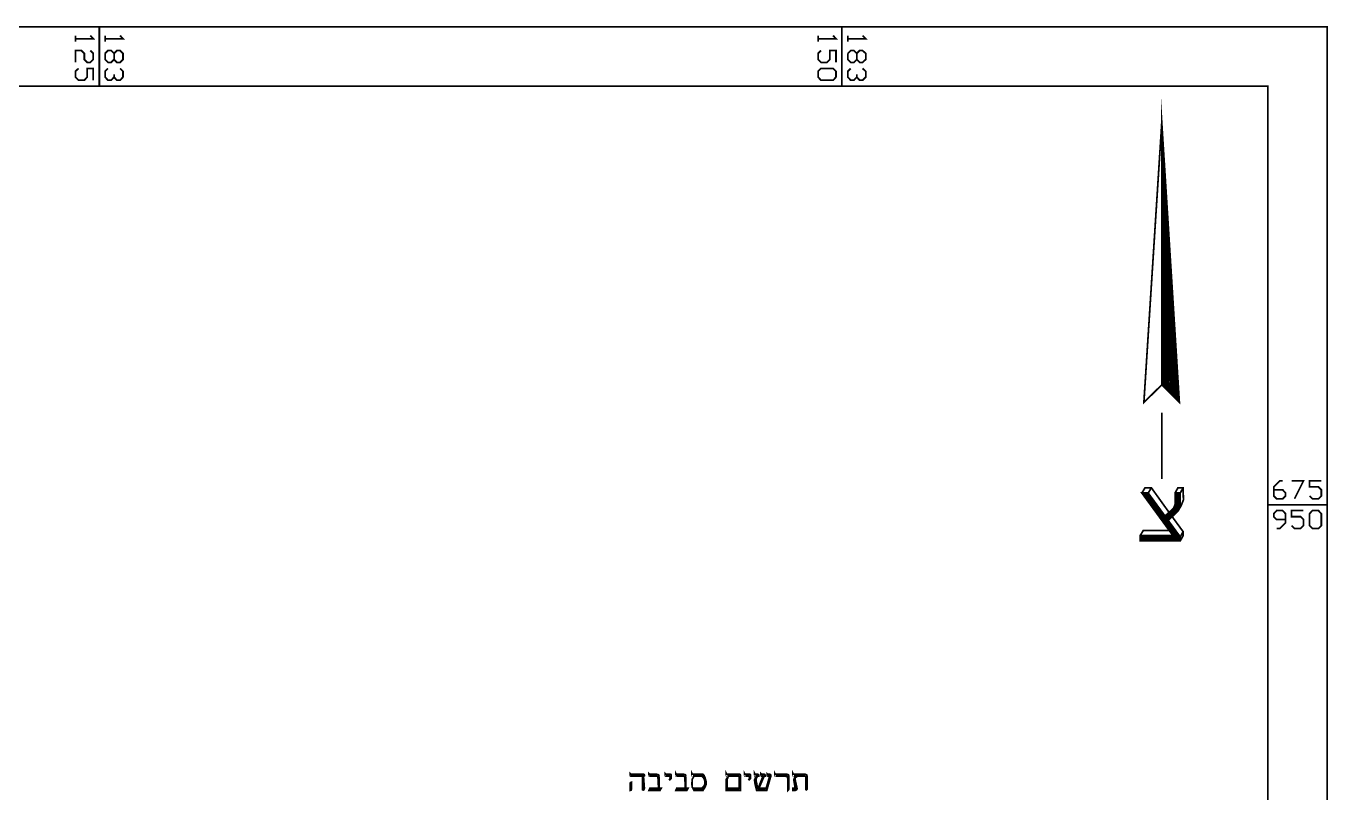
# Model space of a CAD drawing. Extents: x -6935 to 6681, y -4073 to 3778.
# Drawn here: x 2257 to 6681, y 1171 to 3778 of the extents above; entities that cross this region are included whole.
import ezdxf

# ---------------------------------------------------------------- set-up
doc = ezdxf.new("R2010")
doc.units = 0
doc.header["$MEASUREMENT"] = 0

# ---------------------------------------------------------------- blocks, each defined once
blk = doc.blocks.new('Map')
at = {"color": 0, "const_width": 0.01}
for points in [[(17.923294, 0), (17.923294, 13.33501), (0, 13.33501), (0, 0), (17.923294, 0)], [(14.9833, 13.07831), (14.99995, 13.09501), (15.06994, 13.09501), (15.08664, 13.07831), (15.08664, 13.04501), (15.06994, 13.02671), (14.99995, 13.02671), (14.9833, 13.04501), (14.9833, 13.07831)], [(17.58166, 0.34169), (17.58166, 12.99331), (0.3433, 12.99331), (0.3433, 0.34169), (17.58166, 0.34169)], [(17.58166, 0.34169), (17.58166, 12.99331), (0.3433, 12.99331), (0.3433, 0.34169), (17.58166, 0.34169)], [(16.96832, 11.26661), (17.06994, 11.16501), (16.96832, 12.78171), (16.96832, 11.26661)], [(16.97332, 11.27001), (17.06495, 11.17831), (16.97332, 12.61001), (16.97332, 11.27001)], [(16.97831, 11.27171), (17.058276, 11.19331), (16.97831, 12.43671), (16.97831, 11.27171)], [(16.98498, 11.27501), (17.05166, 11.20661), (16.98498, 12.26331), (16.98498, 11.27501)], [(16.98997, 11.27671), (17.04498, 11.22171), (16.98997, 12.09001), (16.98997, 11.27671)], [(16.99496, 11.27831), (17.03831, 11.23501), (16.99496, 11.91831), (16.99496, 11.27831)], [(16.99995, 11.28171), (17.03164, 11.25001), (16.99995, 11.74501), (16.99995, 11.28171)], [(17.00663, 11.28341), (17.02497, 11.26331), (17.00663, 11.57171), (17.00663, 11.28341)], [(17.01162, 11.28501), (17.01997, 11.27831), (17.01162, 11.39831), (17.01162, 11.28501)], [(17.03332, 10.39501), (16.84332, 10.39501), (16.84332, 10.36501), (17.074986, 10.36501), (17.074986, 10.38831), (16.88998, 10.64161), (16.85331, 10.64161), (17.03332, 10.39501)], [(17.04162, 10.39001), (16.84832, 10.39001), (16.84832, 10.37001), (17.06994, 10.37001), (17.06994, 10.38671), (16.8883, 10.63671), (16.86329, 10.63671), (17.04162, 10.39001)], [(17.05166, 10.38501), (16.85331, 10.38501), (16.85331, 10.37501), (17.06495, 10.37501), (17.06495, 10.38501), (16.88499, 10.63171), (16.87333, 10.63171), (17.05166, 10.38501)], [(17.838279, 10.43671), (17.821622, 10.45331), (17.821622, 10.52171), (17.838279, 10.54001), (17.873326, 10.54001), (17.889982, 10.52171), (17.889982, 10.45331), (17.873326, 10.43671), (17.838279, 10.43671)], [(14.31831, 8.92331), (14.2666, 8.92331), (14.25663, 8.94171), (14.25495, 8.95501), (14.25495, 8.97001), (14.25663, 8.98831), (14.2666, 9.00501), (14.25999, 9.00501), (14.25663, 9.00671), (14.25495, 9.01171), (14.25495, 9.02001), (14.25663, 9.01661), (14.31831, 9.01661), (14.32499, 9.00831), (14.32998, 8.99671), (14.33664, 8.97331), (14.33664, 8.95831), (14.32998, 8.94171), (14.31831, 8.92331)], [(14.53495, 9.01171), (14.53495, 8.92331), (14.4533, 8.92331), (14.4533, 8.98831), (14.46496, 9.00501), (14.45828, 9.00501), (14.45498, 9.00671), (14.4533, 9.01171), (14.4533, 9.02001), (14.45498, 9.01661), (14.52827, 9.01661), (14.53333, 9.01501), (14.53495, 9.01171)], [(14.70996, 9.01171), (14.70996, 9.00501), (14.68664, 8.92331), (14.62831, 8.92331), (14.61828, 8.96501), (14.61666, 8.97831), (14.61666, 8.98501), (14.62495, 9.00501), (14.62164, 9.00501), (14.61828, 9.00671), (14.61666, 9.01171), (14.61666, 9.02001), (14.61828, 9.01661), (14.63331, 9.01661), (14.6383, 9.01501), (14.63998, 9.01171), (14.63998, 9.00501), (14.63331, 9.00501), (14.62995, 9.00001), (14.62495, 8.99001), (14.62495, 8.97831), (14.62831, 8.96501), (14.63331, 8.93501), (14.63662, 8.93501), (14.66499, 9.00501), (14.65995, 9.00501), (14.65495, 9.00671), (14.65327, 9.01171), (14.65327, 9.02001), (14.65664, 9.01661), (14.67162, 9.01661), (14.67498, 9.01501), (14.67666, 9.01171), (14.67666, 9.00501), (14.67162, 9.00501), (14.6416, 8.93501), (14.68327, 8.93501), (14.7033, 9.00501), (14.69494, 9.00501), (14.68995, 9.00671), (14.68832, 9.01171), (14.68832, 9.02001), (14.69163, 9.01661), (14.7033, 9.01661), (14.70828, 9.01501), (14.70996, 9.01171)], [(13.90495, 8.97001), (13.90495, 8.93001), (13.90327, 8.92501), (13.89828, 8.92331), (13.89828, 8.96501), (13.89996, 8.96841), (13.90495, 8.97001)], [(14.46496, 9.00501), (14.52328, 9.00501), (14.52664, 9.00331), (14.52827, 9.00001), (14.52827, 8.93501), (14.45828, 8.93501), (14.45828, 8.98831), (14.46496, 9.00501)]]:
    blk.add_lwpolyline(points, close=True, dxfattribs=at)
for points in [[(10.83166, 12.99331), (10.83166, 13.33501)], [(15.11996, 12.99331), (15.11996, 13.33501)], [(10.77995, 13.28501), (10.79662, 13.26671), (10.69331, 13.26671)], [(10.69331, 13.28501), (10.69331, 13.25001)], [(10.95162, 13.28501), (10.96832, 13.26671), (10.86498, 13.26671)], [(10.86498, 13.28501), (10.86498, 13.25001)], [(15.06994, 13.28501), (15.08664, 13.26671), (14.9833, 13.26671)], [(14.9833, 13.28501), (14.9833, 13.25001)], [(15.23998, 13.28501), (15.25831, 13.26671), (15.15495, 13.26671)], [(15.15495, 13.28501), (15.15495, 13.25001)], [(10.77995, 13.19831), (10.79662, 13.18171), (10.79662, 13.14671), (10.77995, 13.13001), (10.76162, 13.13001), (10.74496, 13.14671), (10.74496, 13.18171), (10.72831, 13.19831), (10.69331, 13.19831), (10.69331, 13.13001)], [(10.86498, 13.18171), (10.88163, 13.19831), (10.89996, 13.19831), (10.91662, 13.18171), (10.91662, 13.14671), (10.93327, 13.13001), (10.95162, 13.13001), (10.96832, 13.14671), (10.96832, 13.18171), (10.95162, 13.19831), (10.93327, 13.19831), (10.91662, 13.18171)], [(10.91662, 13.14671), (10.89996, 13.13001), (10.88163, 13.13001), (10.86498, 13.14671), (10.86498, 13.18171)], [(14.99995, 13.19831), (14.9833, 13.18171), (14.9833, 13.14671), (14.99995, 13.13001), (15.03495, 13.13001), (15.05166, 13.14671), (15.05166, 13.19831), (15.08664, 13.19831), (15.08664, 13.13001)], [(15.15495, 13.18171), (15.17162, 13.19831), (15.18995, 13.19831), (15.20666, 13.18171), (15.20666, 13.14671), (15.22331, 13.13001), (15.23998, 13.13001), (15.25831, 13.14671), (15.25831, 13.18171), (15.23998, 13.19831), (15.22331, 13.19831), (15.20666, 13.18171)], [(15.20666, 13.14671), (15.18995, 13.13001), (15.17162, 13.13001), (15.15495, 13.14671), (15.15495, 13.18171)], [(10.71164, 13.09501), (10.69331, 13.07831), (10.69331, 13.04501), (10.71164, 13.02671), (10.74496, 13.02671), (10.76162, 13.04501), (10.76162, 13.09501), (10.79662, 13.09501), (10.79662, 13.02671)], [(10.91662, 13.04501), (10.89996, 13.02671), (10.88163, 13.02671), (10.86498, 13.04501), (10.86498, 13.07831), (10.88163, 13.09501)], [(10.95162, 13.09501), (10.96832, 13.07831), (10.96832, 13.04501), (10.95162, 13.02671), (10.93327, 13.02671), (10.91662, 13.04501), (10.91662, 13.06171)], [(15.20666, 13.04501), (15.18995, 13.02671), (15.17162, 13.02671), (15.15495, 13.04501), (15.15495, 13.07831), (15.17162, 13.09501)], [(15.23998, 13.09501), (15.25831, 13.07831), (15.25831, 13.04501), (15.23998, 13.02671), (15.22331, 13.02671), (15.20666, 13.04501), (15.20666, 13.06171)], [(16.96832, 11.26661), (16.86497, 11.16501), (16.96832, 12.78171)], [(16.96995, 12.71831), (16.97332, 12.61001)], [(16.97494, 12.54501), (16.97831, 12.43671)], [(16.98162, 12.37171), (16.98498, 12.26331)], [(16.98661, 12.19831), (16.98997, 12.09001)], [(16.99165, 12.02671), (16.99496, 11.91831)], [(16.99833, 11.83331), (16.99995, 11.74501)], [(17.00332, 11.67001), (17.00663, 11.57171)], [(17.00831, 11.49831), (17.01162, 11.39831)], [(17.0133, 11.33331), (17.01498, 11.28671)], [(16.96832, 11.10671), (16.96832, 10.72171)], [(17.614971, 10.66001), (17.666621, 10.66001), (17.683276, 10.64161), (17.683276, 10.62501), (17.666621, 10.60831), (17.631626, 10.60831), (17.614971, 10.62501), (17.614971, 10.67671), (17.649965, 10.71171), (17.666621, 10.71171)], [(17.718324, 10.71171), (17.786629, 10.71171), (17.734981, 10.60831)], [(17.821622, 10.62501), (17.838279, 10.60831), (17.873326, 10.60831), (17.889982, 10.62501), (17.889982, 10.66001), (17.873326, 10.67671), (17.821622, 10.67671), (17.821622, 10.71171), (17.889982, 10.71171)], [(16.85331, 10.64161), (16.87164, 10.67171), (16.90832, 10.67171), (17.00999, 10.53001)], [(16.8583, 10.38001), (17.059958, 10.38001), (17.059958, 10.38331), (16.88331, 10.62831)], [(16.88998, 10.64161), (16.90832, 10.67171)], [(17.00495, 10.48331), (17.06164, 10.53671), (17.074986, 10.57001), (17.074986, 10.64161), (17.04498, 10.64161), (17.04498, 10.57501), (17.03663, 10.55331), (16.98661, 10.50831)], [(17.00495, 10.49171), (17.056649, 10.53831), (17.06994, 10.57171), (17.06994, 10.63671), (17.04997, 10.63671), (17.04997, 10.57501), (17.03999, 10.55001), (16.99328, 10.50831)], [(17.00332, 10.49501), (17.053285, 10.54171), (17.06495, 10.57171), (17.06495, 10.63171), (17.054967, 10.63171), (17.054967, 10.57331), (17.04498, 10.54671), (16.99664, 10.50331)], [(16.99995, 10.50001), (17.04829, 10.54501), (17.059958, 10.57331), (17.059958, 10.62831)], [(17.06164, 10.53671), (17.079978, 10.56831), (17.093324, 10.60171), (17.091642, 10.67171), (17.06164, 10.67171), (17.04498, 10.64161)], [(17.074986, 10.64161), (17.091642, 10.67171)], [(17.923294, 10.57331), (17.58166, 10.57331)], [(17.631626, 10.43671), (17.649965, 10.43671), (17.683276, 10.47001), (17.683276, 10.52171), (17.666621, 10.54001), (17.631626, 10.54001), (17.614971, 10.52171), (17.614971, 10.50501), (17.631626, 10.48831), (17.683276, 10.48831)], [(17.718324, 10.45331), (17.734981, 10.43671), (17.769974, 10.43671), (17.786629, 10.45331), (17.786629, 10.48831), (17.769974, 10.50501), (17.718324, 10.50501), (17.718324, 10.54001), (17.786629, 10.54001)], [(17.02827, 10.50501), (17.091642, 10.41831), (17.091642, 10.39501), (17.074986, 10.36501)], [(16.84332, 10.39501), (16.86161, 10.42501), (17.01162, 10.42501)], [(17.074986, 10.38831), (17.091642, 10.41831)], [(13.96832, 8.92331), (13.96832, 9.00001), (13.97163, 9.00501), (13.90495, 9.00501), (13.89996, 9.00671), (13.89828, 9.01171), (13.89828, 9.02001), (13.90164, 9.01661), (13.97494, 9.01661), (13.97831, 9.01501), (13.97999, 9.01171), (13.97999, 9.00501)], [(14.05328, 9.01661), (14.00999, 9.01661), (14.00663, 9.02001), (14.00663, 9.01171)], [(14.12333, 9.00501), (14.10499, 9.00501), (14.10163, 9.00671), (14.09994, 9.01171), (14.09994, 9.02001), (14.10331, 9.01661), (14.12831, 9.01661), (14.13331, 9.01501), (14.13499, 9.01171), (14.13499, 8.99331), (14.12333, 8.98171)], [(14.20828, 9.01661), (14.16331, 9.01661), (14.16163, 9.02001), (14.16163, 9.01171)], [(14.58166, 9.00501), (14.56332, 9.00501), (14.55996, 9.00671), (14.55827, 9.01171), (14.55827, 9.02001), (14.55996, 9.01661), (14.58664, 9.01661), (14.59164, 9.01501), (14.59332, 9.01171), (14.59332, 8.99331), (14.58166, 8.98171)], [(14.79662, 9.00501), (14.73828, 9.00501), (14.73498, 9.00671), (14.7333, 9.01171), (14.7333, 9.02001), (14.73498, 9.01661), (14.80328, 9.01661), (14.81164, 9.01331), (14.81495, 9.00501), (14.81495, 8.93001)], [(14.84994, 8.94171), (14.84332, 8.98171), (14.84332, 8.98501), (14.84663, 8.99671), (14.8583, 9.00501), (14.84332, 9.00501), (14.83996, 9.00671), (14.83828, 9.01171), (14.83828, 9.02001), (14.83996, 9.01661), (14.90833, 9.01661), (14.91662, 9.01331), (14.91998, 9.00501), (14.91998, 8.93001), (14.91331, 8.92331)], [(13.97494, 9.01171), (13.90495, 9.01171)], [(13.97494, 9.00001), (13.97999, 8.93501), (13.97663, 8.92671), (13.96832, 8.92331)], [(13.97494, 9.00001), (13.97663, 9.00331), (13.97999, 9.00501)], [(13.97494, 8.93001), (13.97494, 8.95831)], [(14.01162, 9.00501), (14.00831, 9.00671), (14.00663, 9.01171)], [(14.00999, 9.01171), (14.05664, 9.01171)], [(14.01162, 9.00501), (14.05328, 9.00501), (14.05664, 9.00331), (14.05827, 9.00001), (14.06164, 8.93501)], [(14.05328, 9.01661), (14.06164, 9.01331), (14.06495, 9.00501)], [(14.06495, 8.93501), (14.06495, 9.00501)], [(14.12831, 9.01171), (14.10499, 9.01171)], [(14.12333, 9.00501), (14.12663, 9.00331), (14.12831, 9.00001)], [(14.12333, 8.98171), (14.12831, 8.99331), (14.12831, 9.00001)], [(14.16662, 9.00501), (14.16331, 9.00671), (14.16163, 9.01171)], [(14.16331, 9.01171), (14.20996, 9.01171)], [(14.16662, 9.00501), (14.20828, 9.00501), (14.21164, 9.00331), (14.21328, 9.00001), (14.21664, 8.93501)], [(14.20828, 9.01661), (14.21664, 9.01331), (14.21995, 9.00501)], [(14.21995, 8.93501), (14.21995, 9.00501)], [(14.25999, 9.01171), (14.31495, 9.01171), (14.32662, 8.99331)], [(14.2666, 9.00501), (14.31332, 9.00501), (14.32162, 8.99671), (14.32662, 8.98501), (14.32998, 8.97331), (14.32998, 8.96171), (14.32499, 8.95001), (14.31495, 8.93841), (14.31332, 8.93501), (14.2633, 8.93501)], [(14.32499, 8.94671), (14.31495, 8.93001), (14.2666, 8.93001)], [(14.52827, 9.01171), (14.45828, 9.01171)], [(14.58664, 9.01171), (14.56332, 9.01171)], [(14.58166, 9.00501), (14.58496, 9.00331), (14.58664, 9.00001)], [(14.58166, 8.98171), (14.58664, 8.99331), (14.58664, 9.00001)], [(14.63331, 9.01171), (14.62164, 9.01171)], [(14.6683, 9.01171), (14.65664, 9.01171)], [(14.7033, 9.01171), (14.69163, 9.01171)], [(14.80827, 9.01171), (14.73828, 9.01171)], [(14.79662, 9.00501), (14.80496, 9.00171), (14.80827, 8.99331)], [(14.81495, 8.93001), (14.80827, 8.92331), (14.80827, 8.99331)], [(14.90833, 9.00501), (14.86328, 9.00501), (14.85163, 8.99671), (14.84994, 8.98831), (14.8616, 8.93501), (14.8616, 8.93171), (14.8583, 8.92671), (14.85163, 8.92331), (14.83828, 8.92331), (14.83828, 8.93501), (14.84332, 8.93501)], [(14.90995, 9.01171), (14.84332, 9.01171)], [(14.84994, 8.96501), (14.85499, 8.93001), (14.84332, 8.93001)], [(14.90833, 9.00501), (14.91163, 9.00331), (14.91331, 9.00001)], [(14.91331, 8.92331), (14.91331, 9.00001)], [(14.06495, 8.93501), (14.07662, 8.93501), (14.06994, 8.92331), (14.00663, 8.92331), (14.01162, 8.93501), (14.06164, 8.93501)], [(14.06994, 8.93001), (14.00999, 8.93001)], [(14.21995, 8.93501), (14.23162, 8.93501), (14.22494, 8.92331), (14.16163, 8.92331), (14.16662, 8.93501), (14.21664, 8.93501)], [(14.22494, 8.93001), (14.16331, 8.93001)], [(14.52827, 8.93001), (14.45828, 8.93001)], [(14.67996, 8.93001), (14.63331, 8.93001)], [(14.84994, 8.94171), (14.84831, 8.93671), (14.84332, 8.93501)]]:
    blk.add_lwpolyline(points, dxfattribs=at)

msp = doc.modelspace()

# ---------------------------------------------------------------- block references
at = {"linetype": 'ByBlock', "xscale": 588.2508833876793, "yscale": 588.2508833876793, "zscale": 588.2508833876793}
msp.add_blockref('Map', (-3865.5, -4069.7), dxfattribs=at)

doc.saveas('drawing.dxf')
